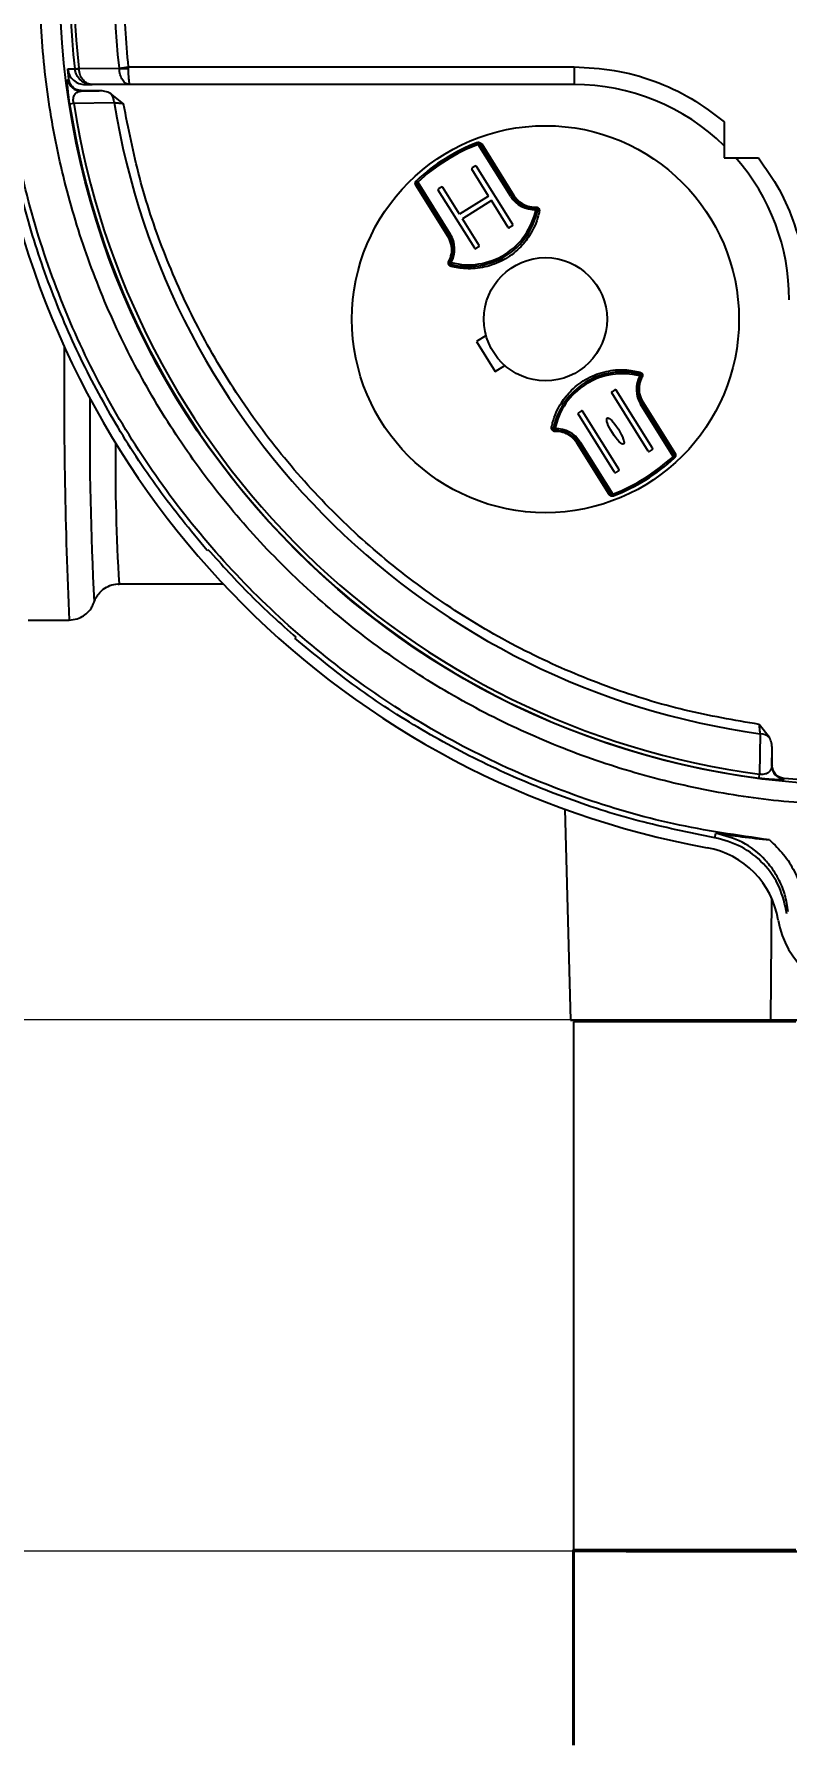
# Model space of a CAD drawing. Header units: millimetres. Extents: x 2055 to 5101, y 917 to 3070.
# Drawn here: x 2827.3 to 2912.9, y 2435.2 to 2629.2 of the extents above; entities that cross this region are included whole.
import ezdxf

# ---------------------------------------------------------------- set-up
doc = ezdxf.new("R2010")
doc.units = ezdxf.units.MM
doc.layers.add('AM_5', color=3, linetype='Continuous', lineweight=25)
doc.layers.add('粗实线', color=7, linetype='Continuous', lineweight=40)
doc.styles.add('SLDTEXTSTYLE1', font='txt.shx', dxfattribs={"width": 0.7, "bigfont": 'gbcbig.shx'})
doc.dimstyles.new('SLDDIMSTYLE12$0', dxfattribs={"dimtxt": 12, "dimasz": 10, "dimexe": 0, "dimexo": 0.0625, "dimgap": 0.875, "dimtad": 1, "dimdec": 1, "dimlfac": 1.8, "dimrnd": 1e-09, "dimzin": 12, "dimdsep": 46, "dimtxsty": 'SLDTEXTSTYLE1', "dimcen": 0.09, "dimdle": 8.16, "dimclrd": 3, "dimclre": 3, "dimadec": 0, "dimazin": 3, "dimtfac": 1, "dimtdec": 1, "dimtofl": 0, "dimtmove": 0, "dimatfit": 3, "dimfxl": 0, "dimfrac": 2, "dimtolj": 1, "dimlwd": 5, "dimlwe": 5, "dimarcsym": 0})

# ---------------------------------------------------------------- blocks, each defined once
blk = doc.blocks.new('*D56')
at = {"layer": 'AM_5', "color": 3, "lineweight": 5, "transparency": 16777216}
blk.add_line((3029.97, 2850.88), (2635.57, 2850.88), dxfattribs=at)
at = {"layer": 'AM_5', "color": 3, "linetype": 'Continuous', "lineweight": 5, "transparency": 16777216}
for p, q in [((2635.57, 2840.88), (2635.57, 2527.09)), ((3041.65, 2517.09), (2635.57, 2517.09))]:
    blk.add_line(p, q, dxfattribs=at)
at = {"layer": 'AM_5', "color": 3, "transparency": 16777216}
for points in [[(2633.9, 2840.88), (2637.24, 2840.88), (2635.57, 2850.88)], [(2633.9, 2527.09), (2637.24, 2527.09), (2635.57, 2517.09)]]:
    blk.add_solid(points, dxfattribs=at)
at = {"layer": 'Defpoints', "color": 0, "transparency": 16777216}
for p in [(3030.03, 2850.88), (2635.57, 2517.09), (3041.71, 2517.09)]:
    blk.add_point(p, dxfattribs=at)
at = {"layer": 'AM_5', "color": 0, "transparency": 16777216, "insert": (2620.98, 2683.99), "char_height": 12, "attachment_point": 5, "rotation": 90, "style": 'SLDTEXTSTYLE1'}
blk.add_mtext('\\A1;{\\H2.28571x;335}', dxfattribs=at)
blk = doc.blocks.new('*D57')
at = {"layer": 'AM_5', "color": 3, "lineweight": 5, "transparency": 16777216}
blk.add_line((3041.65, 2517.09), (2635.39, 2517.09), dxfattribs=at)
at = {"layer": 'AM_5', "color": 3, "linetype": 'Continuous', "lineweight": 5, "transparency": 16777216}
for p, q in [((2635.39, 2507.09), (2635.39, 2466.69)), ((3041.3, 2456.69), (2635.39, 2456.69))]:
    blk.add_line(p, q, dxfattribs=at)
at = {"layer": 'AM_5', "color": 3, "transparency": 16777216}
for points in [[(2633.72, 2507.09), (2637.05, 2507.09), (2635.39, 2517.09)], [(2633.72, 2466.69), (2637.05, 2466.69), (2635.39, 2456.69)]]:
    blk.add_solid(points, dxfattribs=at)
at = {"layer": 'Defpoints', "color": 0, "transparency": 16777216}
for p in [(3041.71, 2517.09), (2635.39, 2456.69), (3041.36, 2456.69)]:
    blk.add_point(p, dxfattribs=at)
at = {"layer": 'AM_5', "color": 0, "transparency": 16777216, "insert": (2620.8, 2486.89), "char_height": 12, "attachment_point": 5, "rotation": 90, "style": 'SLDTEXTSTYLE1'}
blk.add_mtext('\\A1;{\\H2.28571x;60}', dxfattribs=at)

msp = doc.modelspace()

# ---------------------------------------------------------------- linework, layer by layer
at = {"color": 7, "linetype": 'Continuous', "lineweight": 25}
for p, q in [((2831.1, 2625.224), (2831.905, 2625.222)), ((2831.238, 2624.048), (2831.1, 2625.224)), ((2831.143, 2624.015), (2831.238, 2624.048)), ((2831.903, 2625.24), (2832.365, 2625.291)), ((2831.903, 2625.24), (2831.905, 2625.222)), ((2832.371, 2625.222), (2832.365, 2625.291)), ((2832.365, 2625.291), (2836.951, 2625.283)), ((2836.948, 2625.324), (2837.973, 2625.444)), ((2836.948, 2625.324), (2836.951, 2625.283)), ((2837.973, 2625.444), (2888.664, 2625.444)), ((2837.973, 2625.444), (2837.976, 2625.283)), ((2888.664, 2625.444), (2888.664, 2623.444)), ((2832.63, 2622.7), (2834.671, 2622.733)), ((2834.671, 2622.733), (2832.727, 2622.733)), ((2833.091, 2623.444), (2833.879, 2623.444)), ((2838.174, 2623.444), (2833.879, 2623.444)), ((2837.453, 2621.259), (2835.979, 2622.434)), ((2888.664, 2623.444), (2838.174, 2623.444)), ((2831.322, 2621.256), (2831.782, 2621.327)), ((2831.782, 2621.327), (2836.382, 2621.41)), ((2905.746, 2619.192), (2905.746, 2615.106)), ((2877.696, 2616.827), (2877.688, 2616.85)), ((2877.768, 2616.641), (2877.696, 2616.827)), ((2877.768, 2616.641), (2877.938, 2616.747)), ((2881.465, 2610.725), (2877.768, 2616.641)), ((2877.938, 2616.747), (2881.634, 2610.831)), ((2878.167, 2616.69), (2881.833, 2610.822)), ((2905.746, 2615.106), (2909.647, 2615.106)), ((2870.899, 2612.348), (2870.729, 2612.242)), ((2870.763, 2612.495), (2870.746, 2612.513)), ((2870.899, 2612.348), (2870.763, 2612.495)), ((2870.899, 2612.348), (2874.596, 2606.433)), ((2878.961, 2610.769), (2877.053, 2613.822)), ((2877.424, 2614.172), (2877.085, 2613.96)), ((2881.695, 2607.525), (2877.562, 2614.14)), ((2874.347, 2606.144), (2870.68, 2612.012)), ((2874.426, 2606.327), (2870.729, 2612.242)), ((2877.37, 2604.823), (2873.237, 2611.438)), ((2873.608, 2611.787), (2873.269, 2611.575)), ((2875.653, 2608.703), (2873.746, 2611.755)), ((2878.961, 2610.769), (2875.653, 2608.703)), ((2881.634, 2610.831), (2881.465, 2610.725)), ((2879.279, 2610.26), (2875.971, 2608.194)), ((2881.187, 2607.207), (2879.279, 2610.26)), ((2884.311, 2609.424), (2884.32, 2609.224)), ((2884.516, 2609.185), (2884.32, 2609.224)), ((2877.879, 2605.141), (2875.971, 2608.194)), ((2881.664, 2607.388), (2881.324, 2607.176)), ((2874.596, 2606.433), (2874.426, 2606.327)), ((2877.847, 2605.003), (2877.508, 2604.791)), ((2874.517, 2603.304), (2874.693, 2603.208)), ((2874.642, 2603.015), (2874.693, 2603.208)), ((2878.666, 2594.902), (2877.571, 2594.217)), ((2877.571, 2594.217), (2879.69, 2590.825)), ((2879.69, 2590.825), (2880.786, 2591.51)), ((2896.137, 2590.313), (2896.187, 2590.506)), ((2896.137, 2590.313), (2896.312, 2590.217)), ((2897.084, 2581.766), (2892.951, 2588.381)), ((2893.322, 2588.73), (2892.983, 2588.519)), ((2897.593, 2582.084), (2893.46, 2588.699)), ((2896.234, 2587.089), (2896.404, 2587.195)), ((2896.404, 2587.195), (2900.101, 2581.279)), ((2896.483, 2587.377), (2900.15, 2581.509)), ((2893.268, 2579.381), (2889.135, 2585.996)), ((2889.506, 2586.346), (2889.166, 2586.134)), ((2893.777, 2579.699), (2889.643, 2586.314)), ((2899.931, 2581.173), (2896.234, 2587.089)), ((2886.51, 2584.298), (2886.314, 2584.337)), ((2886.51, 2584.298), (2886.519, 2584.098)), ((2892.663, 2576.831), (2888.997, 2582.699)), ((2889.196, 2582.69), (2889.365, 2582.796)), ((2892.892, 2576.775), (2889.196, 2582.69)), ((2889.365, 2582.796), (2893.062, 2576.881)), ((2897.561, 2581.946), (2897.222, 2581.734)), ((2893.745, 2579.561), (2893.406, 2579.349)), ((2900.101, 2581.279), (2899.931, 2581.173)), ((2900.067, 2581.027), (2899.931, 2581.173)), ((2900.084, 2581.009), (2900.067, 2581.027)), ((2892.892, 2576.775), (2893.062, 2576.881)), ((2893.134, 2576.694), (2893.062, 2576.881)), ((2893.142, 2576.671), (2893.134, 2576.694)), ((2846.94, 2570.479), (2847.051, 2570.591)), ((2836.955, 2566.666), (2848.777, 2566.666)), ((2834.123, 2564.632), (2834.13, 2564.655)), ((2826.622, 2562.558), (2831.261, 2562.558)), ((2857.046, 2560.596), (2856.935, 2560.484)), ((2910.889, 2549.224), (2909.715, 2550.69)), ((2909.842, 2549.63), (2909.761, 2545.043)), ((2911.157, 2545.952), (2911.189, 2547.917)), ((2911.189, 2546.047), (2911.189, 2547.917)), ((2909.7, 2544.581), (2909.761, 2545.043)), ((2912.538, 2544.554), (2912.506, 2544.462)), ((2914.981, 2544.34), (2912.538, 2544.554)), ((2887.638, 2541.049), (2888.266, 2517.058)), ((2904.661, 2537.814), (2904.78, 2538.33)), ((2911.115, 2530.977), (2911.006, 2517.058)), ((2888.266, 2517.058), (2911.006, 2517.058)), ((2888.592, 2516.868), (2888.592, 2456.868)), ((2913.868, 2516.868), (2888.592, 2516.868)), ((2911.006, 2517.058), (2927.928, 2517.058)), ((2913.868, 2456.868), (2888.592, 2456.868)), ((3200.16, 2456.658), (2888.592, 2456.658)), ((2894.602, 2456.658), (3192.602, 2456.658)), ((2894.602, 2456.658), (3192.602, 2456.658))]:
    msp.add_line(p, q, dxfattribs=at)
at = {"color": 7, "linetype": 'Continuous', "lineweight": 25, "flags": 128}
for points in [[(2832.63, 2622.7), (2832.684, 2622.719), (2832.727, 2622.733)], [(2881.833, 2610.822), (2881.802, 2610.809), (2881.771, 2610.8), (2881.741, 2610.794), (2881.713, 2610.793), (2881.687, 2610.797), (2881.665, 2610.804), (2881.647, 2610.816), (2881.634, 2610.831)], [(2884.718, 2609.045), (2884.676, 2609.053), (2884.636, 2609.065), (2884.6, 2609.081), (2884.568, 2609.099), (2884.543, 2609.12), (2884.525, 2609.142), (2884.516, 2609.164), (2884.516, 2609.185)], [(2874.426, 2606.327), (2874.434, 2606.308), (2874.437, 2606.287), (2874.434, 2606.264), (2874.426, 2606.24), (2874.412, 2606.215), (2874.394, 2606.19), (2874.372, 2606.166), (2874.347, 2606.144)], [(2874.679, 2602.772), (2874.691, 2602.813), (2874.697, 2602.855), (2874.699, 2602.894), (2874.696, 2602.931), (2874.689, 2602.962), (2874.677, 2602.988), (2874.661, 2603.005), (2874.642, 2603.015)], [(2896.187, 2590.506), (2896.169, 2590.516), (2896.153, 2590.534), (2896.141, 2590.559), (2896.133, 2590.591), (2896.131, 2590.627), (2896.133, 2590.667), (2896.139, 2590.708), (2896.15, 2590.749)], [(2896.404, 2587.195), (2896.396, 2587.213), (2896.393, 2587.234), (2896.396, 2587.257), (2896.404, 2587.282), (2896.418, 2587.307), (2896.436, 2587.331), (2896.458, 2587.355), (2896.483, 2587.377)], [(2886.314, 2584.337), (2886.314, 2584.358), (2886.304, 2584.38), (2886.287, 2584.402), (2886.262, 2584.422), (2886.23, 2584.441), (2886.194, 2584.456), (2886.154, 2584.468), (2886.112, 2584.476)], [(2888.997, 2582.699), (2889.028, 2582.713), (2889.059, 2582.722), (2889.089, 2582.727), (2889.117, 2582.728), (2889.143, 2582.725), (2889.165, 2582.717), (2889.182, 2582.706), (2889.196, 2582.69)], [(2911.189, 2546.047), (2911.171, 2545.994), (2911.157, 2545.952)]]:
    msp.add_lwpolyline(points, dxfattribs=at)
at = {"color": 7, "linetype": 'Continuous', "lineweight": 25}
for centre, radius in [((2921.689, 2635.233), 91.48), ((2885.415, 2596.761), 22), ((2885.415, 2596.761), 7)]:
    msp.add_circle(centre, radius, dxfattribs=at)
for centre, radius, start, end in [((2921.689, 2635.233), 90.341, 353.64897, 186.35103), ((2921.689, 2635.233), 89.875, 353.64897, 186.35103), ((2921.689, 2635.233), 85.319, 353.33017, 186.66983), ((2832.632, 2624.2), 1.5, 187.07071, 269.91274), ((2832.138, 2627.048), 1.84, 262.72929, 277.2707), ((2837.463, 2639.607), 14.333, 267.94984, 272.05016), ((2834.622, 2621.307), 1.764, 3.33539, 39.69868), ((2888.664, 2598.98), 24.464, 45.7131, 90), ((2921.689, 2635.233), 91.441, 188.79238, 262.46584), ((2921.689, 2635.233), 90.976, 188.79238, 262.46584), ((2921.689, 2635.233), 86.42, 189.2043, 262.12076), ((2921.732, 2635.055), 99.998, 190.32572, 259.67183), ((2885.415, 2596.761), 21.524, 111.039, 132.961), ((2885.415, 2596.761), 21.5, 111.039, 132.961), ((2885.415, 2596.761), 21.3, 111.039, 132.961), ((2877.768, 2616.641), 0.2, 32, 111.039), ((2878.085, 2616.853), 0.182, 215.62254, 296.53626), ((2888.664, 2598.98), 24.464, 0, 41.23805), ((2870.899, 2612.348), 0.2, 132.961, 212), ((2877.138, 2613.875), 0.1, 122, 212), ((2877.477, 2614.087), 0.1, 32, 122), ((2870.57, 2612.156), 0.182, 307.46374, 28.37746), ((2873.322, 2611.491), 0.1, 122, 212), ((2873.661, 2611.702), 0.1, 32, 122), ((2884.179, 2612.421), 3.2, 212, 272.53097), ((2884.179, 2612.421), 3, 212, 272.53097), ((2876.671, 2610.754), 8, 255.3094, 348.6906), ((2876.671, 2610.754), 7.8, 255.3094, 348.6906), ((2883.624, 2609.473), 0.689, 355.91037, 3.87572), ((2884.32, 2609.224), 0.2, 348.6906, 92.53097), ((2881.271, 2607.26), 0.1, 212, 302), ((2881.611, 2607.472), 0.1, 302, 32), ((2871.882, 2604.737), 3, 331.46903, 32), ((2871.882, 2604.737), 3.2, 331.46903, 32), ((2877.455, 2604.876), 0.1, 212, 302), ((2877.794, 2605.088), 0.1, 302, 32), ((2874.774, 2603.943), 0.689, 240.12428, 248.08963), ((2874.693, 2603.208), 0.2, 151.46903, 255.3094), ((3440.046, 2588.893), 609.354, 179.552814, 182.476995), ((2894.159, 2582.768), 8, 75.3094, 168.6906), ((2894.159, 2582.768), 7.8, 75.3094, 168.6906), ((2898.948, 2588.785), 3.2, 151.46903, 212), ((2898.948, 2588.785), 3, 151.46903, 212), ((2896.137, 2590.313), 0.2, 331.46903, 75.3094), ((2896.055, 2589.579), 0.689, 60.12428, 68.08963), ((3192.335, 2583.928), 358.731, 179.38754, 183.08342), ((2893.036, 2588.434), 0.1, 122, 212), ((2893.375, 2588.646), 0.1, 32, 122), ((2889.219, 2586.049), 0.1, 122, 212), ((2889.559, 2586.261), 0.1, 32, 122), ((2886.51, 2584.298), 0.2, 168.6906, 272.53097), ((2886.651, 2581.101), 3.2, 32, 92.53097), ((2887.206, 2584.049), 0.689, 175.91037, 183.87572), ((2886.651, 2581.101), 3, 32, 92.53097), ((3042.166, 2579.894), 205.637, 179.22351, 183.68809), ((2897.169, 2581.819), 0.1, 212, 302), ((2897.508, 2582.031), 0.1, 302, 32), ((2900.26, 2581.365), 0.182, 127.46374, 208.37746), ((2885.415, 2596.761), 21.3, 291.039, 312.961), ((2885.415, 2596.761), 21.5, 291.039, 312.961), ((2885.415, 2596.761), 21.524, 291.039, 312.961), ((2893.353, 2579.434), 0.1, 212, 302), ((2893.692, 2579.646), 0.1, 302, 32), ((2899.931, 2581.173), 0.2, 312.961, 32), ((2892.744, 2576.669), 0.182, 35.62254, 116.53626), ((2893.062, 2576.881), 0.2, 212, 291.039), ((2909.759, 2547.86), 1.772, 50.36479, 87.29394), ((2912.657, 2545.955), 1.5, 180.08872, 264.21159), ((2902.011, 2526.84), 10, 9.26756, 79.67181), ((2921.73, 2530.057), 9.98, 189.26678, 350.73322)]:
    msp.add_arc(centre, radius, start, end, dxfattribs=at)
msp.add_ellipse((2893.364, 2584.04), major_axis=(0.927, -1.484), ratio=0.2285714, dxfattribs=at)
for points in [[(2921.689, 2541.493), (2918.622, 2541.58), (2912.486, 2541.754), (2903.372, 2543.157), (2894.434, 2545.382), (2885.759, 2548.49), (2877.429, 2552.429), (2869.526, 2557.166), (2862.125, 2562.655), (2855.298, 2568.842), (2849.11, 2575.669), (2843.622, 2583.07), (2838.885, 2590.973), (2834.945, 2599.303), (2831.841, 2607.978), (2829.602, 2616.916), (2828.25, 2626.03), (2827.798, 2635.233), (2828.25, 2644.436), (2829.602, 2653.551), (2831.841, 2662.489), (2834.945, 2671.164), (2838.885, 2679.493), (2843.622, 2687.397), (2849.11, 2694.797), (2855.298, 2701.624), (2862.125, 2707.812), (2869.526, 2713.301), (2877.429, 2718.038), (2885.759, 2721.977), (2894.434, 2725.084), (2903.372, 2727.31), (2912.486, 2728.713), (2918.622, 2728.887), (2921.689, 2728.974)], [(2910.9, 2537.56), (2907.248, 2538.084), (2899.945, 2539.132), (2889.302, 2542.252), (2879.059, 2546.46), (2869.358, 2551.815), (2860.319, 2558.22), (2852.057, 2565.601), (2844.675, 2573.863), (2838.271, 2582.902), (2832.915, 2592.603), (2828.707, 2602.846), (2825.588, 2613.489), (2824.54, 2620.792), (2824.016, 2624.444)], [(2846.94, 2570.479), (2845.053, 2572.776), (2841.278, 2577.369), (2836.433, 2584.87), (2832.233, 2592.741), (2828.786, 2600.97), (2826.033, 2609.464), (2824.857, 2615.292), (2824.269, 2618.205)], [(2847.051, 2570.591), (2848.628, 2568.835), (2851.78, 2565.325), (2855.291, 2562.172), (2857.046, 2560.596)], [(2904.661, 2537.814), (2901.747, 2538.402), (2895.92, 2539.577), (2887.425, 2542.33), (2879.196, 2545.777), (2871.325, 2549.978), (2863.825, 2554.823), (2859.232, 2558.597), (2856.935, 2560.484)]]:
    msp.add_open_spline(points, degree=3, dxfattribs=at)
for points, knots in [([(2921.689, 2719.52), (2918.784, 2719.433), (2912.926, 2719.258), (2904.175, 2717.83), (2895.521, 2715.526), (2887.116, 2712.278), (2879.105, 2708.157), (2871.621, 2703.233), (2864.776, 2697.61), (2858.611, 2691.365), (2853.124, 2684.517), (2848.335, 2677.065), (2844.313, 2669.059), (2841.15, 2660.624), (2838.901, 2651.898), (2837.618, 2643.036), (2837.216, 2634.178), (2837.722, 2628.339), (2837.973, 2625.444)], [0, 0, 0, 0, 0.0612816, 0.1235957, 0.1866179, 0.25, 0.3133821, 0.3764043, 0.4387184, 0.5, 0.5612816, 0.6235957, 0.6866179, 0.75, 0.8133821, 0.8764043, 0.9387184, 1, 1, 1, 1]), ([(2831.322, 2621.256), (2831.291, 2621.466), (2831.228, 2621.899), (2831.161, 2622.481), (2831.115, 2622.985), (2831.085, 2623.49), (2831.086, 2623.916), (2831.124, 2623.981), (2831.143, 2624.015)], [0, 0, 0, 0, 0.1207868, 0.2490761, 0.3731373, 0.5013754, 0.7404691, 1, 1, 1, 1]), ([(2831.1, 2625.224), (2831.153, 2624.985), (2831.258, 2624.506), (2831.728, 2623.924), (2832.359, 2623.521), (2832.847, 2623.47), (2833.091, 2623.444)], [0, 0, 0, 0, 0.2499161, 0.4998772, 0.7499002, 1, 1, 1, 1]), ([(2832.727, 2622.733), (2832.546, 2622.752), (2832.184, 2622.79), (2831.714, 2623.087), (2831.361, 2623.516), (2831.279, 2623.871), (2831.238, 2624.048)], [0, 0, 0, 0, 0.24991859, 0.49987605, 0.74997273, 1, 1, 1, 1]), ([(2833.879, 2623.444), (2833.645, 2623.468), (2833.172, 2623.517), (2832.549, 2623.905), (2832.069, 2624.486), (2831.96, 2624.975), (2831.905, 2625.222)], [0, 0, 0, 0, 0.24311821, 0.48973638, 0.74228142, 1, 1, 1, 1]), ([(2833.879, 2623.444), (2833.7, 2623.468), (2833.339, 2623.517), (2832.863, 2623.905), (2832.496, 2624.486), (2832.413, 2624.975), (2832.371, 2625.222)], [0, 0, 0, 0, 0.2431182, 0.4897364, 0.7422814, 1, 1, 1, 1]), ([(2838.174, 2623.444), (2838.026, 2623.469), (2837.728, 2623.52), (2837.337, 2623.924), (2837.041, 2624.527), (2836.981, 2625.029), (2836.951, 2625.283)], [0, 0, 0, 0, 0.24349066, 0.48990244, 0.74228532, 1, 1, 1, 1]), ([(2837.976, 2625.283), (2837.981, 2625.045), (2837.99, 2624.553), (2838.033, 2623.974), (2838.084, 2623.641), (2838.13, 2623.473), (2838.159, 2623.454), (2838.174, 2623.444)], [0, 0, 0, 0, 0.2418431, 0.4991239, 0.7090059, 0.8444555, 1, 1, 1, 1]), ([(2888.664, 2625.444), (2890.2, 2625.367), (2893.296, 2625.212), (2897.801, 2623.944), (2902.059, 2622.005), (2904.524, 2620.125), (2905.746, 2619.192)], [0, 0, 0, 0, 0.248067, 0.5, 0.751933, 1, 1, 1, 1]), ([(2831.782, 2621.327), (2831.769, 2621.397), (2831.743, 2621.536), (2831.74, 2621.737), (2831.76, 2621.916), (2831.835, 2622.211), (2832.002, 2622.437), (2832.177, 2622.567), (2832.275, 2622.616), (2832.358, 2622.651), (2832.458, 2622.68), (2832.556, 2622.695), (2832.608, 2622.699), (2832.624, 2622.7), (2832.63, 2622.7)], [0, 0, 0, 0, 0.0594216, 0.1187115, 0.1821096, 0.2512974, 0.5005091, 0.6688882, 0.7209765, 0.7501665, 0.8758835, 0.9620537, 0.9870366, 1, 1, 1, 1]), ([(2835.979, 2622.434), (2835.769, 2622.523), (2835.351, 2622.7), (2834.897, 2622.722), (2834.671, 2622.733)], [0, 0, 0, 0, 0.5015357, 1, 1, 1, 1]), ([(2836.382, 2621.41), (2836.523, 2621.392), (2836.748, 2621.363), (2837.125, 2621.309), (2837.34, 2621.277), (2837.453, 2621.259)], [0, 0, 0, 0, 0.4463965, 0.7099365, 1, 1, 1, 1]), ([(2909.715, 2550.69), (2906.886, 2551.175), (2901.172, 2552.155), (2892.766, 2554.742), (2884.485, 2558.197), (2876.484, 2562.599), (2868.904, 2567.902), (2861.913, 2574.024), (2855.628, 2580.867), (2850.147, 2588.319), (2845.556, 2596.214), (2841.906, 2604.411), (2839.12, 2612.753), (2838.005, 2618.442), (2837.453, 2621.259)], [0, 0, 0, 0, 0.07964621, 0.16087728, 0.24358846, 0.32847039, 0.41398283, 0.49999999, 0.58601276, 0.67152525, 0.75641153, 0.83911847, 0.92035171, 1, 1, 1, 1]), ([(2877.688, 2616.85), (2877.71, 2616.857), (2877.759, 2616.873), (2877.847, 2616.88), (2877.964, 2616.861), (2878.083, 2616.799), (2878.138, 2616.727), (2878.167, 2616.69)], [0, 0, 0, 0, 0.0853698, 0.1907986, 0.3564235, 0.6664713, 1, 1, 1, 1]), ([(2909.647, 2615.106), (2910.469, 2613.927), (2912.123, 2611.552), (2913.819, 2607.53), (2914.926, 2603.307), (2915.061, 2600.416), (2915.128, 2598.98)], [0, 0, 0, 0, 0.2483152, 0.5, 0.7516848, 1, 1, 1, 1]), ([(2870.68, 2612.012), (2870.651, 2612.075), (2870.606, 2612.172), (2870.628, 2612.327), (2870.671, 2612.422), (2870.709, 2612.476), (2870.738, 2612.504), (2870.746, 2612.513)], [0, 0, 0, 0, 0.4935098, 0.7465115, 0.851032, 0.9564885, 1, 1, 1, 1]), ([(2881.833, 2610.822), (2882.027, 2610.568), (2882.378, 2610.109), (2883.196, 2609.652), (2883.868, 2609.51), (2884.243, 2609.518), (2884.311, 2609.519)], [0, 0, 0, 0, 0.35692605, 0.64558806, 0.93595733, 1, 1, 1, 1]), ([(2884.718, 2609.045), (2884.679, 2608.871), (2884.472, 2607.935), (2883.822, 2606.44), (2882.421, 2604.695), (2880.668, 2603.393), (2878.525, 2602.603), (2876.448, 2602.418), (2875.232, 2602.662), (2874.679, 2602.772)], [0, 0, 0, 0, 0.0439371, 0.236293, 0.3728219, 0.5357282, 0.69861, 0.8632007, 1, 1, 1, 1]), ([(2884.311, 2609.519), (2884.352, 2609.517), (2884.433, 2609.514), (2884.543, 2609.463), (2884.637, 2609.384), (2884.705, 2609.272), (2884.732, 2609.152), (2884.722, 2609.075), (2884.718, 2609.045)], [0, 0, 0, 0, 0.1540842, 0.3077863, 0.4712038, 0.6571656, 0.8674974, 1, 1, 1, 1]), ([(2874.431, 2603.346), (2874.462, 2603.406), (2874.634, 2603.74), (2874.801, 2604.407), (2874.749, 2605.342), (2874.49, 2605.858), (2874.347, 2606.144)], [0, 0, 0, 0, 0.06404267, 0.35441194, 0.64307395, 1, 1, 1, 1]), ([(2874.679, 2602.772), (2874.625, 2602.795), (2874.522, 2602.836), (2874.42, 2602.967), (2874.378, 2603.109), (2874.385, 2603.242), (2874.417, 2603.313), (2874.431, 2603.346)], [0, 0, 0, 0, 0.257956, 0.4849143, 0.7035846, 0.8642778, 1, 1, 1, 1]), ([(2886.112, 2584.476), (2886.151, 2584.65), (2886.358, 2585.586), (2887.008, 2587.082), (2888.408, 2588.827), (2890.161, 2590.128), (2892.305, 2590.918), (2894.381, 2591.104), (2895.598, 2590.86), (2896.15, 2590.749)], [0, 0, 0, 0, 0.0439371, 0.236293, 0.3728219, 0.5357282, 0.69861, 0.8632007, 1, 1, 1, 1]), ([(2896.398, 2590.176), (2896.367, 2590.115), (2896.195, 2589.781), (2896.029, 2589.115), (2896.08, 2588.18), (2896.34, 2587.663), (2896.483, 2587.377)], [0, 0, 0, 0, 0.06404267, 0.35441194, 0.64307395, 1, 1, 1, 1]), ([(2896.15, 2590.749), (2896.205, 2590.727), (2896.308, 2590.685), (2896.41, 2590.554), (2896.452, 2590.412), (2896.445, 2590.279), (2896.413, 2590.208), (2896.398, 2590.176)], [0, 0, 0, 0, 0.257956, 0.4849143, 0.7035846, 0.8642778, 1, 1, 1, 1]), ([(2886.519, 2584.002), (2886.478, 2584.004), (2886.397, 2584.008), (2886.287, 2584.058), (2886.193, 2584.138), (2886.125, 2584.25), (2886.098, 2584.369), (2886.108, 2584.446), (2886.112, 2584.476)], [0, 0, 0, 0, 0.1540842, 0.3077863, 0.4712038, 0.6571656, 0.8674974, 1, 1, 1, 1]), ([(2888.997, 2582.699), (2888.803, 2582.953), (2888.452, 2583.413), (2887.634, 2583.869), (2886.962, 2584.012), (2886.587, 2584.004), (2886.519, 2584.002)], [0, 0, 0, 0, 0.35692605, 0.64558806, 0.93595733, 1, 1, 1, 1]), ([(2900.15, 2581.509), (2900.179, 2581.446), (2900.223, 2581.35), (2900.202, 2581.194), (2900.159, 2581.1), (2900.121, 2581.045), (2900.092, 2581.017), (2900.084, 2581.009)], [0, 0, 0, 0, 0.4935098, 0.7465115, 0.851032, 0.9564885, 1, 1, 1, 1]), ([(2893.142, 2576.671), (2893.12, 2576.664), (2893.071, 2576.648), (2892.983, 2576.642), (2892.865, 2576.66), (2892.747, 2576.723), (2892.692, 2576.794), (2892.663, 2576.831)], [0, 0, 0, 0, 0.08536983, 0.19079859, 0.35642346, 0.66647129, 1, 1, 1, 1]), ([(2834.181, 2564.78), (2834.219, 2564.875), (2834.303, 2565.087), (2834.619, 2565.584), (2835.149, 2566.109), (2835.895, 2566.503), (2836.537, 2566.698), (2836.889, 2566.651), (2836.938, 2566.645)], [0, 0, 0, 0, 0.1429554, 0.3163759, 0.5136025, 0.7314849, 0.9620999, 1, 1, 1, 1]), ([(2831.261, 2562.558), (2831.573, 2562.586), (2832.161, 2562.639), (2832.907, 2563.013), (2833.452, 2563.47), (2833.817, 2563.951), (2834.034, 2564.376), (2834.138, 2564.664), (2834.165, 2564.773), (2834.176, 2564.817)], [0, 0, 0, 0, 0.19362295, 0.3638297, 0.51345707, 0.64880023, 0.77586551, 0.91044112, 1, 1, 1, 1]), ([(2909.842, 2549.63), (2909.827, 2549.77), (2909.803, 2549.992), (2909.758, 2550.366), (2909.73, 2550.579), (2909.715, 2550.69)], [0, 0, 0, 0, 0.4491912, 0.7120483, 1, 1, 1, 1]), ([(2911.189, 2547.917), (2911.178, 2548.144), (2911.155, 2548.598), (2910.977, 2549.016), (2910.889, 2549.224)], [0, 0, 0, 0, 0.50110476, 1, 1, 1, 1]), ([(2912.506, 2544.462), (2912.471, 2544.441), (2912.404, 2544.401), (2911.965, 2544.392), (2911.458, 2544.41), (2910.956, 2544.444), (2910.364, 2544.498), (2909.919, 2544.554), (2909.7, 2544.581)], [0, 0, 0, 0, 0.2593433, 0.4990822, 0.6285093, 0.7489001, 0.8765067, 1, 1, 1, 1]), ([(2911.157, 2545.952), (2911.143, 2545.845), (2911.125, 2545.7), (2911.026, 2545.496), (2910.885, 2545.301), (2910.688, 2545.153), (2910.503, 2545.086), (2910.474, 2545.076), (2910.369, 2545.044), (2910.201, 2545.014), (2909.963, 2545.012), (2909.828, 2545.033), (2909.761, 2545.043)], [0, 0, 0, 0, 0.250063, 0.3364114, 0.5001549, 0.749322, 0.750492, 0.7606097, 0.7889128, 0.8880153, 0.9439917, 1, 1, 1, 1]), ([(2912.538, 2544.554), (2912.356, 2544.592), (2911.994, 2544.669), (2911.553, 2545.02), (2911.248, 2545.495), (2911.209, 2545.863), (2911.189, 2546.047)], [0, 0, 0, 0, 0.250514, 0.5000704, 0.7499904, 1, 1, 1, 1]), ([(2912.863, 2529.163), (2912.637, 2530.208), (2912.185, 2532.297), (2910.306, 2534.945), (2907.761, 2536.967), (2905.695, 2537.531), (2904.661, 2537.814)], [0, 0, 0, 0, 0.2500652, 0.4994456, 0.7493864, 1, 1, 1, 1]), ([(2904.78, 2538.33), (2905.752, 2538.193), (2907.685, 2537.921), (2909.832, 2537.68), (2910.9, 2537.56)], [0, 0, 0, 0, 0.5024427, 1, 1, 1, 1]), ([(2913.013, 2529.413), (2912.916, 2530.054), (2912.732, 2531.277), (2912.13, 2532.756), (2911.514, 2533.845), (2910.972, 2534.611), (2909.877, 2535.899), (2907.919, 2537.479), (2905.812, 2538.051), (2904.78, 2538.33)], [0, 0, 0, 0, 0.1490594, 0.2844868, 0.3652537, 0.4374076, 0.5004523, 0.7554677, 1, 1, 1, 1]), ([(2910.9, 2537.56), (2911.452, 2537.026), (2912.554, 2535.961), (2913.773, 2534.004), (2914.66, 2531.876), (2914.889, 2530.361), (2915.003, 2529.601)], [0, 0, 0, 0, 0.250755, 0.4999887, 0.7492331, 1, 1, 1, 1])]:
    msp.add_open_spline(points, degree=3, knots=knots, dxfattribs=at)
at = {"layer": '粗实线', "linetype": 'ByBlock'}
msp.add_line((2888.592, 2456.868), (2888.592, 2434.658), dxfattribs=at)

# ---------------------------------------------------------------- dimensions: what is measured, and where the dimension line sits
at = {"layer": 'AM_5'}
for base, p1, p2, text, picture, middle in [((2635.57, 2517.093), (3030.032, 2850.879), (3041.708, 2517.093), '{\\H2.28571x;335}', '*D56', (2620.981, 2683.986)), ((2635.387, 2456.691), (3041.708, 2517.093), (3041.364, 2456.691), '{\\H2.28571x;60}', '*D57', (2620.798, 2486.892))]:
    dim = msp.add_linear_dim(base=base, p1=p1, p2=p2, angle=90, text=text, dimstyle='SLDDIMSTYLE12$0', override={"dimlfac": 1}, dxfattribs=at)
    dim.commit()
    dim.dimension.update_dxf_attribs({"geometry": picture, "text_midpoint": middle})

doc.saveas('drawing.dxf')
